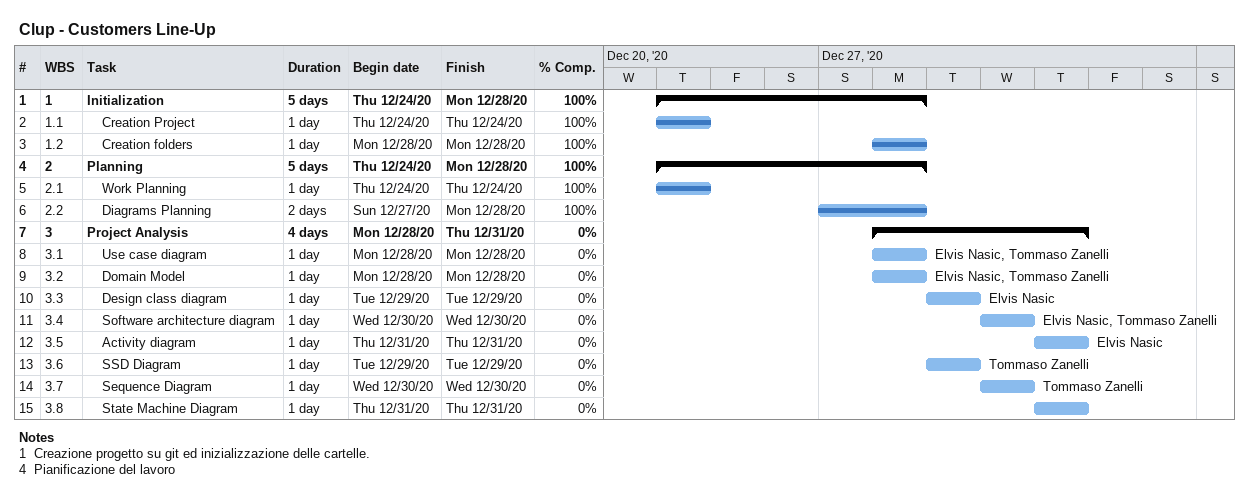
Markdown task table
Clup - Customers Line-Up

| ID | WBS | Task | Duration | Start | Finish | Resources | % complete |
|---|---|---|---|---|---|---|---|
| 1 | 1 | **Initialization** | 5d | 2020-12-24 | 2020-12-28 |  | 100 |
| 2 | 1.1 | Creation Project | 1d | 2020-12-24 | 2020-12-24 |  | 100 |
| 3 | 1.2 | Creation folders | 1d | 2020-12-28 | 2020-12-28 |  | 100 |
| 4 | 2 | **Planning** | 5d | 2020-12-24 | 2020-12-28 |  | 100 |
| 5 | 2.1 | Work Planning | 1d | 2020-12-24 | 2020-12-24 |  | 100 |
| 6 | 2.2 | Diagrams Planning | 2d | 2020-12-27 | 2020-12-28 |  | 100 |
| 7 | 3 | **Project Analysis** | 4d | 2020-12-28 | 2020-12-31 |  | 0 |
| 8 | 3.1 | Use case diagram | 1d | 2020-12-28 | 2020-12-28 | Elvis Nasic, Tommaso Zanelli | 0 |
| 9 | 3.2 | Domain Model | 1d | 2020-12-28 | 2020-12-28 | Elvis Nasic, Tommaso Zanelli | 0 |
| 10 | 3.3 | Design class diagram | 1d | 2020-12-29 | 2020-12-29 | Elvis Nasic | 0 |
| 11 | 3.4 | Software architecture diagram | 1d | 2020-12-30 | 2020-12-30 | Elvis Nasic, Tommaso Zanelli | 0 |
| 12 | 3.5 | Activity diagram | 1d | 2020-12-31 | 2020-12-31 | Elvis Nasic | 0 |
| 13 | 3.6 | SSD Diagram | 1d | 2020-12-29 | 2020-12-29 | Tommaso Zanelli | 0 |
| 14 | 3.7 | Sequence Diagram | 1d | 2020-12-30 | 2020-12-30 | Tommaso Zanelli | 0 |
| 15 | 3.8 | State Machine Diagram | 1d | 2020-12-31 | 2020-12-31 |  | 0 |

Notes
- 1: Creazione progetto su git ed inizializzazione delle cartelle.
- 4: Pianificazione del lavoro
